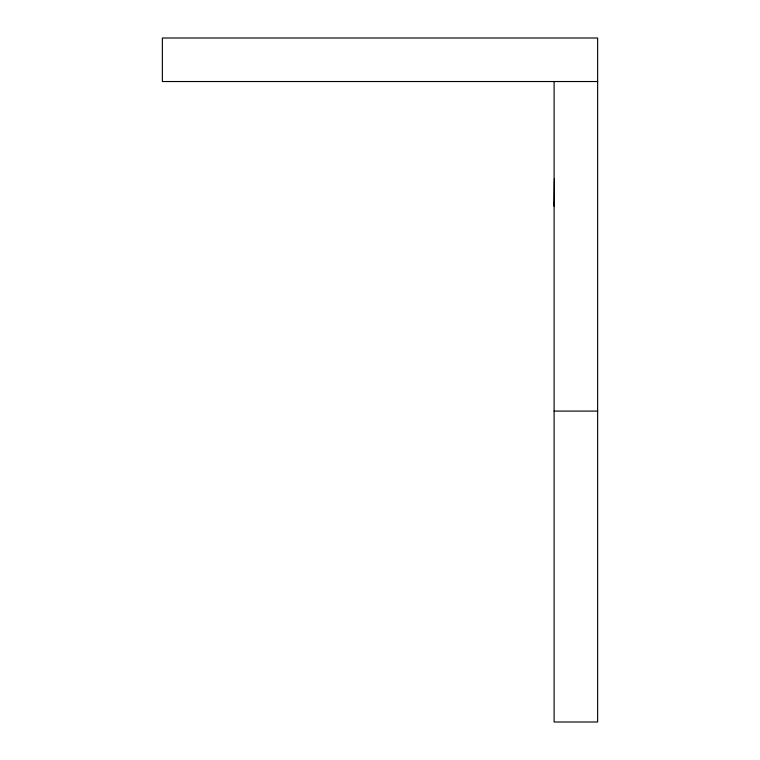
<?xml version="1.0" encoding="UTF-8"?>
<svg xmlns="http://www.w3.org/2000/svg" width="760" height="760" viewBox="0 0 760 760"><rect width="100%" height="100%" fill="white"/><g stroke="black" fill="none" stroke-linecap="round" stroke-linejoin="round"><path stroke-width="1.14" d="M554.448 203.547L554.106 205.893L554.429 178.648M554.106 205.893L554.401 202.369M597.635 81.529L162.364 81.529L162.364 38L597.635 38L597.635 722L554.106 722L554.106 81.529M554.106 411.094L597.635 411.094"/></g></svg>
